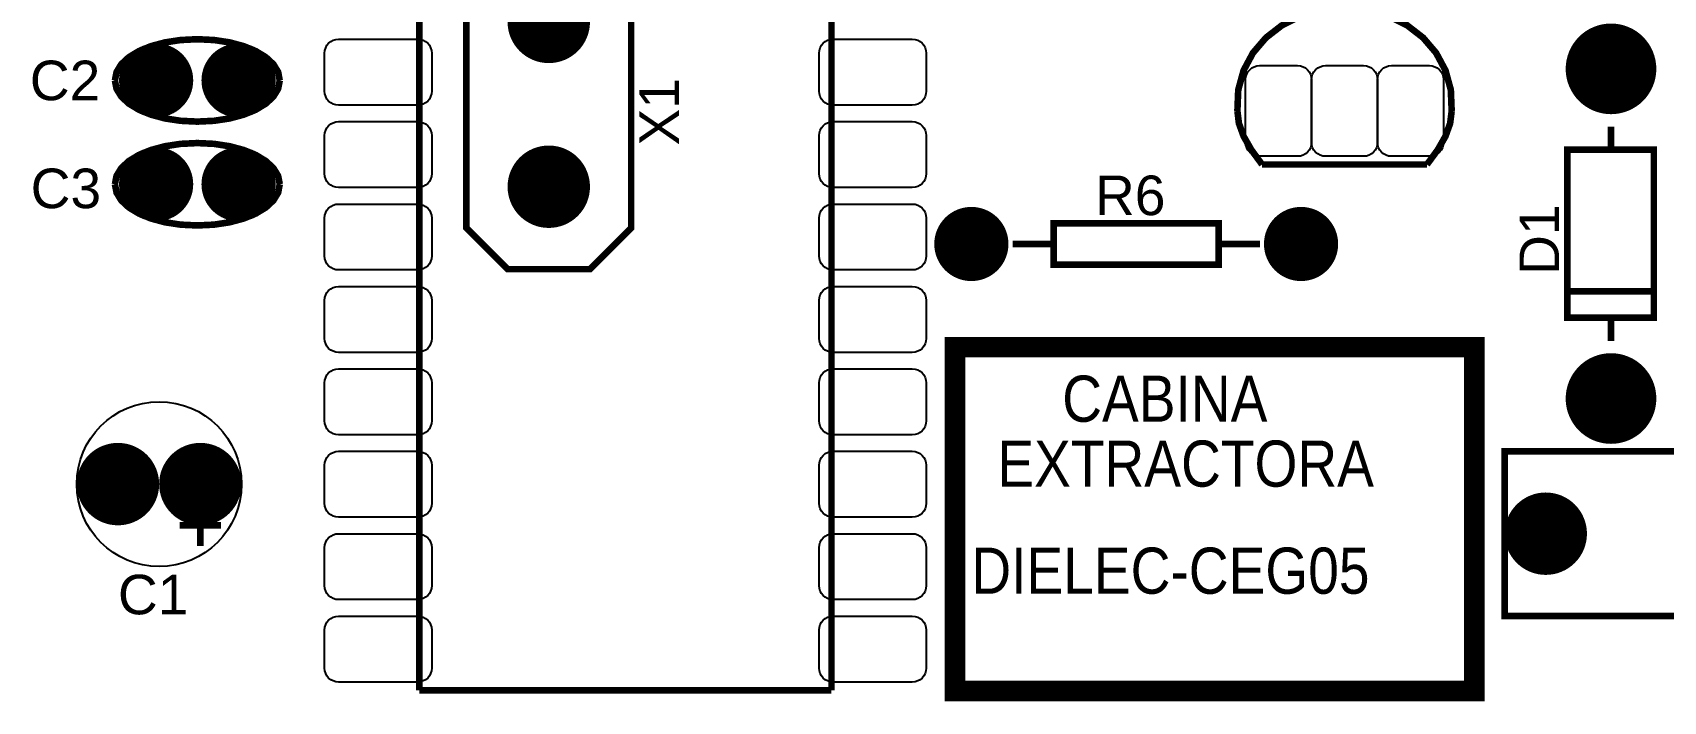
# Model space of a CAD drawing. Header units: inches. Extents: x -2.43 to 2.44, y -2.01 to 2.01.
# Drawn here: x -1.251 to 0.728, y -0.381 to 0.43 of the extents above; entities that cross this region are included whole.
import ezdxf

# ---------------------------------------------------------------- set-up
doc = ezdxf.new("R2010")
doc.units = ezdxf.units.IN
doc.layers.get('0').update_dxf_attribs({"linetype": 'CONTINUOUS'})

# ---------------------------------------------------------------- blocks, each defined once
blk = doc.blocks.new('EPAD')
at = {"const_width": 0.5}
blk.add_lwpolyline([(-0.25, 0, 1), (0.25, 0, 1)], format="xyb", close=True, dxfattribs=at)

msp = doc.modelspace()

# ---------------------------------------------------------------- linework, layer by layer
for points, const_width in [([(-0.781543, 1.632284), (-0.781543, -0.367716)], 0.008), ([(-0.781543, 1.632284), (-0.781543, -0.367716)], 0.008), ([(-0.781543, 1.632284), (-0.781543, -0.367716)], 0.008), ([(-0.281543, 1.632284), (-0.281543, -0.367716)], 0.008), ([(-0.281543, 1.632284), (-0.281543, -0.367716)], 0.008), ([(-0.281543, 1.632284), (-0.281543, -0.367716)], 0.008), ([(-0.524543, 0.493284), (-0.524543, 0.193284), (-0.574543, 0.143284), (-0.674543, 0.143284), (-0.724543, 0.193284), (-0.724543, 0.493284), (-0.674543, 0.543284), (-0.574543, 0.543284), (-0.524543, 0.493284)], 0.008), ([(-0.524543, 0.493284), (-0.524543, 0.193284), (-0.574543, 0.143284), (-0.674543, 0.143284), (-0.724543, 0.193284), (-0.724543, 0.493284), (-0.674543, 0.543284), (-0.574543, 0.543284), (-0.524543, 0.493284)], 0.008), ([(-0.524543, 0.493284), (-0.524543, 0.193284), (-0.574543, 0.143284), (-0.674543, 0.143284), (-0.724543, 0.193284), (-0.724543, 0.493284), (-0.674543, 0.543284), (-0.574543, 0.543284), (-0.524543, 0.493284)], 0.008), ([(0.210913, 0.335221), (0.211949, 0.360779), (0.218438, 0.384415), (0.229826, 0.40567), (0.245562, 0.424088), (0.265091, 0.439209), (0.287862, 0.450577), (0.31332, 0.457734), (0.340913, 0.460221)], 0.008), ([(0.210913, 0.335221), (0.211949, 0.360779), (0.218438, 0.384415), (0.229826, 0.40567), (0.245562, 0.424088), (0.265091, 0.439209), (0.287862, 0.450577), (0.31332, 0.457734), (0.340913, 0.460221)], 0.008), ([(0.210913, 0.335221), (0.211949, 0.360779), (0.218438, 0.384415), (0.229826, 0.40567), (0.245562, 0.424088), (0.265091, 0.439209), (0.287862, 0.450577), (0.31332, 0.457734), (0.340913, 0.460221)], 0.008), ([(0.470913, 0.335221), (0.469878, 0.360779), (0.463389, 0.384415), (0.452, 0.40567), (0.436265, 0.424088), (0.416735, 0.439209), (0.393965, 0.450577), (0.368507, 0.457734), (0.340913, 0.460221)], 0.008), ([(0.470913, 0.335221), (0.469878, 0.360779), (0.463389, 0.384415), (0.452, 0.40567), (0.436265, 0.424088), (0.416735, 0.439209), (0.393965, 0.450577), (0.368507, 0.457734), (0.340913, 0.460221)], 0.008), ([(0.470913, 0.335221), (0.469878, 0.360779), (0.463389, 0.384415), (0.452, 0.40567), (0.436265, 0.424088), (0.416735, 0.439209), (0.393965, 0.450577), (0.368507, 0.457734), (0.340913, 0.460221)], 0.008), ([(-1.150921, 0.372284), (-1.148921, 0.382471), (-1.143171, 0.391909), (-1.134046, 0.400409), (-1.121921, 0.407784), (-1.107171, 0.413846), (-1.090171, 0.418409), (-1.071296, 0.421284), (-1.050921, 0.422284)], 0.008), ([(-1.150921, 0.372284), (-1.148921, 0.382471), (-1.143171, 0.391909), (-1.134046, 0.400409), (-1.121921, 0.407784), (-1.107171, 0.413846), (-1.090171, 0.418409), (-1.071296, 0.421284), (-1.050921, 0.422284)], 0.008), ([(-1.150921, 0.372284), (-1.148921, 0.382471), (-1.143171, 0.391909), (-1.134046, 0.400409), (-1.121921, 0.407784), (-1.107171, 0.413846), (-1.090171, 0.418409), (-1.071296, 0.421284), (-1.050921, 0.422284)], 0.008), ([(-0.950921, 0.372284), (-0.952921, 0.382471), (-0.958671, 0.391909), (-0.967796, 0.400409), (-0.979921, 0.407784), (-0.994671, 0.413846), (-1.011671, 0.418409), (-1.030546, 0.421284), (-1.050921, 0.422284)], 0.008), ([(-0.950921, 0.372284), (-0.952921, 0.382471), (-0.958671, 0.391909), (-0.967796, 0.400409), (-0.979921, 0.407784), (-0.994671, 0.413846), (-1.011671, 0.418409), (-1.030546, 0.421284), (-1.050921, 0.422284)], 0.008), ([(-0.950921, 0.372284), (-0.952921, 0.382471), (-0.958671, 0.391909), (-0.967796, 0.400409), (-0.979921, 0.407784), (-0.994671, 0.413846), (-1.011671, 0.418409), (-1.030546, 0.421284), (-1.050921, 0.422284)], 0.008), ([(-1.150921, 0.372284), (-1.148921, 0.362096), (-1.143171, 0.352659), (-1.134046, 0.344159), (-1.121921, 0.336784), (-1.107171, 0.330721), (-1.090171, 0.326159), (-1.071296, 0.323284), (-1.050921, 0.322284)], 0.008), ([(-1.150921, 0.372284), (-1.148921, 0.362096), (-1.143171, 0.352659), (-1.134046, 0.344159), (-1.121921, 0.336784), (-1.107171, 0.330721), (-1.090171, 0.326159), (-1.071296, 0.323284), (-1.050921, 0.322284)], 0.008), ([(-1.150921, 0.372284), (-1.148921, 0.362096), (-1.143171, 0.352659), (-1.134046, 0.344159), (-1.121921, 0.336784), (-1.107171, 0.330721), (-1.090171, 0.326159), (-1.071296, 0.323284), (-1.050921, 0.322284)], 0.008), ([(-0.950921, 0.372284), (-0.952921, 0.362096), (-0.958671, 0.352659), (-0.967796, 0.344159), (-0.979921, 0.336784), (-0.994671, 0.330721), (-1.011671, 0.326159), (-1.030546, 0.323284), (-1.050921, 0.322284)], 0.008), ([(-0.950921, 0.372284), (-0.952921, 0.362096), (-0.958671, 0.352659), (-0.967796, 0.344159), (-0.979921, 0.336784), (-0.994671, 0.330721), (-1.011671, 0.326159), (-1.030546, 0.323284), (-1.050921, 0.322284)], 0.008), ([(-0.950921, 0.372284), (-0.952921, 0.362096), (-0.958671, 0.352659), (-0.967796, 0.344159), (-0.979921, 0.336784), (-0.994671, 0.330721), (-1.011671, 0.326159), (-1.030546, 0.323284), (-1.050921, 0.322284)], 0.008), ([(0.210913, 0.335221), (0.212788, 0.320143), (0.218413, 0.304596), (0.227788, 0.288111), (0.240913, 0.270221)], 0.008), ([(0.210913, 0.335221), (0.212788, 0.320143), (0.218413, 0.304596), (0.227788, 0.288111), (0.240913, 0.270221)], 0.008), ([(0.210913, 0.335221), (0.212788, 0.320143), (0.218413, 0.304596), (0.227788, 0.288111), (0.240913, 0.270221)], 0.008), ([(0.470913, 0.335221), (0.469039, 0.320143), (0.463413, 0.304596), (0.454039, 0.288111), (0.440913, 0.270221)], 0.008), ([(0.470913, 0.335221), (0.469039, 0.320143), (0.463413, 0.304596), (0.454039, 0.288111), (0.440913, 0.270221)], 0.008), ([(0.470913, 0.335221), (0.469039, 0.320143), (0.463413, 0.304596), (0.454039, 0.288111), (0.440913, 0.270221)], 0.008), ([(0.664205, 0.2883), (0.664205, 0.3163)], 0.008), ([(0.664205, 0.2883), (0.664205, 0.3163)], 0.008), ([(0.664205, 0.2883), (0.664205, 0.3163)], 0.008), ([(-1.150921, 0.246284), (-1.148921, 0.256471), (-1.143171, 0.265909), (-1.134046, 0.274409), (-1.121921, 0.281784), (-1.107171, 0.287846), (-1.090171, 0.292409), (-1.071296, 0.295284), (-1.050921, 0.296284)], 0.008), ([(-1.150921, 0.246284), (-1.148921, 0.256471), (-1.143171, 0.265909), (-1.134046, 0.274409), (-1.121921, 0.281784), (-1.107171, 0.287846), (-1.090171, 0.292409), (-1.071296, 0.295284), (-1.050921, 0.296284)], 0.008), ([(-1.150921, 0.246284), (-1.148921, 0.256471), (-1.143171, 0.265909), (-1.134046, 0.274409), (-1.121921, 0.281784), (-1.107171, 0.287846), (-1.090171, 0.292409), (-1.071296, 0.295284), (-1.050921, 0.296284)], 0.008), ([(-0.950921, 0.246284), (-0.952921, 0.256471), (-0.958671, 0.265909), (-0.967796, 0.274409), (-0.979921, 0.281784), (-0.994671, 0.287846), (-1.011671, 0.292409), (-1.030546, 0.295284), (-1.050921, 0.296284)], 0.008), ([(-0.950921, 0.246284), (-0.952921, 0.256471), (-0.958671, 0.265909), (-0.967796, 0.274409), (-0.979921, 0.281784), (-0.994671, 0.287846), (-1.011671, 0.292409), (-1.030546, 0.295284), (-1.050921, 0.296284)], 0.008), ([(-0.950921, 0.246284), (-0.952921, 0.256471), (-0.958671, 0.265909), (-0.967796, 0.274409), (-0.979921, 0.281784), (-0.994671, 0.287846), (-1.011671, 0.292409), (-1.030546, 0.295284), (-1.050921, 0.296284)], 0.008), ([(0.611205, 0.0843), (0.716205, 0.0843), (0.716205, 0.2883), (0.611205, 0.2883), (0.611205, 0.0843)], 0.008), ([(0.611205, 0.0843), (0.716205, 0.0843), (0.716205, 0.2883), (0.611205, 0.2883), (0.611205, 0.0843)], 0.008), ([(0.611205, 0.0843), (0.716205, 0.0843), (0.716205, 0.2883), (0.611205, 0.2883), (0.611205, 0.0843)], 0.008), ([(0.240913, 0.270221), (0.440913, 0.270221)], 0.008), ([(0.240913, 0.270221), (0.440913, 0.270221)], 0.008), ([(0.240913, 0.270221), (0.440913, 0.270221)], 0.008), ([(-1.150921, 0.246284), (-1.148921, 0.236096), (-1.143171, 0.226659), (-1.134046, 0.218159), (-1.121921, 0.210784), (-1.107171, 0.204721), (-1.090171, 0.200159), (-1.071296, 0.197284), (-1.050921, 0.196284)], 0.008), ([(-1.150921, 0.246284), (-1.148921, 0.236096), (-1.143171, 0.226659), (-1.134046, 0.218159), (-1.121921, 0.210784), (-1.107171, 0.204721), (-1.090171, 0.200159), (-1.071296, 0.197284), (-1.050921, 0.196284)], 0.008), ([(-1.150921, 0.246284), (-1.148921, 0.236096), (-1.143171, 0.226659), (-1.134046, 0.218159), (-1.121921, 0.210784), (-1.107171, 0.204721), (-1.090171, 0.200159), (-1.071296, 0.197284), (-1.050921, 0.196284)], 0.008), ([(-0.950921, 0.246284), (-0.952921, 0.236096), (-0.958671, 0.226659), (-0.967796, 0.218159), (-0.979921, 0.210784), (-0.994671, 0.204721), (-1.011671, 0.200159), (-1.030546, 0.197284), (-1.050921, 0.196284)], 0.008), ([(-0.950921, 0.246284), (-0.952921, 0.236096), (-0.958671, 0.226659), (-0.967796, 0.218159), (-0.979921, 0.210784), (-0.994671, 0.204721), (-1.011671, 0.200159), (-1.030546, 0.197284), (-1.050921, 0.196284)], 0.008), ([(-0.950921, 0.246284), (-0.952921, 0.236096), (-0.958671, 0.226659), (-0.967796, 0.218159), (-0.979921, 0.210784), (-0.994671, 0.204721), (-1.011671, 0.200159), (-1.030546, 0.197284), (-1.050921, 0.196284)], 0.008), ([(-0.011843, 0.148804), (0.188157, 0.148804), (0.188157, 0.198804), (-0.011843, 0.198804), (-0.011843, 0.148804)], 0.008), ([(-0.011843, 0.148804), (0.188157, 0.148804), (0.188157, 0.198804), (-0.011843, 0.198804), (-0.011843, 0.148804)], 0.008), ([(-0.011843, 0.148804), (0.188157, 0.148804), (0.188157, 0.198804), (-0.011843, 0.198804), (-0.011843, 0.148804)], 0.008), ([(-0.061843, 0.173804), (-0.011843, 0.173804)], 0.008), ([(-0.061843, 0.173804), (-0.011843, 0.173804)], 0.008), ([(-0.061843, 0.173804), (-0.011843, 0.173804)], 0.008), ([(0.188157, 0.173804), (0.238157, 0.173804)], 0.008), ([(0.188157, 0.173804), (0.238157, 0.173804)], 0.008), ([(0.188157, 0.173804), (0.238157, 0.173804)], 0.008), ([(0.612205, 0.1163), (0.715205, 0.1163)], 0.008), ([(0.612205, 0.1163), (0.715205, 0.1163)], 0.008), ([(0.612205, 0.1163), (0.715205, 0.1163)], 0.008), ([(0.664205, 0.0563), (0.664205, 0.0843)], 0.008), ([(0.664205, 0.0563), (0.664205, 0.0843)], 0.008), ([(0.664205, 0.0563), (0.664205, 0.0843)], 0.008), ([(-0.131528, -0.368677), (0.498394, -0.368677), (0.498394, 0.048646), (-0.131528, 0.048646), (-0.131528, -0.368677)], 0.025), ([(-0.131528, -0.368677), (0.498394, -0.368677), (0.498394, 0.048646), (-0.131528, 0.048646), (-0.131528, -0.368677)], 0.025), ([(-0.131528, -0.368677), (0.498394, -0.368677), (0.498394, 0.048646), (-0.131528, 0.048646), (-0.131528, -0.368677)], 0.025), ([(0.535047, -0.2777), (1.235047, -0.2777), (1.235047, -0.0777), (0.535047, -0.0777), (0.535047, -0.2777)], 0.008), ([(0.535047, -0.2777), (1.235047, -0.2777), (1.235047, -0.0777), (0.535047, -0.0777), (0.535047, -0.2777)], 0.008), ([(0.535047, -0.2777), (1.235047, -0.2777), (1.235047, -0.0777), (0.535047, -0.0777), (0.535047, -0.2777)], 0.008), ([(-1.047276, -0.192535), (-1.047276, -0.142535)], 0.008), ([(-1.047276, -0.192535), (-1.047276, -0.142535)], 0.008), ([(-1.047276, -0.192535), (-1.047276, -0.142535)], 0.008), ([(-1.022276, -0.167535), (-1.072276, -0.167535)], 0.008), ([(-1.022276, -0.167535), (-1.072276, -0.167535)], 0.008), ([(-1.022276, -0.167535), (-1.072276, -0.167535)], 0.008), ([(-0.281543, -0.367716), (-0.781543, -0.367716)], 0.008), ([(-0.281543, -0.367716), (-0.781543, -0.367716)], 0.008), ([(-0.281543, -0.367716), (-0.781543, -0.367716)], 0.008)]:
    msp.add_lwpolyline(points, dxfattribs=dict(const_width=const_width))
for points in [[(-0.766543, 0.405284), (-0.766543, 0.359284), (-0.766881, 0.355808), (-0.767855, 0.352594), (-0.769401, 0.349703), (-0.771457, 0.347198), (-0.773962, 0.345141), (-0.776853, 0.343595), (-0.780067, 0.342622), (-0.783543, 0.342284), (-0.879543, 0.342284), (-0.883019, 0.342622), (-0.886233, 0.343595), (-0.889124, 0.345141), (-0.891629, 0.347198), (-0.893686, 0.349703), (-0.895232, 0.352594), (-0.896205, 0.355808), (-0.896543, 0.359284), (-0.896543, 0.405284), (-0.896205, 0.40876), (-0.895232, 0.411974), (-0.893686, 0.414865), (-0.891629, 0.41737), (-0.889124, 0.419426), (-0.886233, 0.420972), (-0.883019, 0.421946), (-0.879543, 0.422284), (-0.783543, 0.422284), (-0.780067, 0.421946), (-0.776853, 0.420972), (-0.773962, 0.419426), (-0.771457, 0.41737), (-0.769401, 0.414865), (-0.767855, 0.411974), (-0.766881, 0.40876), (-0.766543, 0.405284)], [(-0.296543, 0.359284), (-0.296543, 0.405284), (-0.296205, 0.40876), (-0.295232, 0.411974), (-0.293686, 0.414865), (-0.291629, 0.41737), (-0.289124, 0.419426), (-0.286233, 0.420972), (-0.283019, 0.421946), (-0.279543, 0.422284), (-0.183543, 0.422284), (-0.180067, 0.421946), (-0.176853, 0.420972), (-0.173962, 0.419426), (-0.171457, 0.41737), (-0.169401, 0.414865), (-0.167855, 0.411974), (-0.166881, 0.40876), (-0.166543, 0.405284), (-0.166543, 0.359284), (-0.166881, 0.355808), (-0.167855, 0.352594), (-0.169401, 0.349703), (-0.171457, 0.347198), (-0.173962, 0.345141), (-0.176853, 0.343595), (-0.180067, 0.342622), (-0.183543, 0.342284), (-0.279543, 0.342284), (-0.283019, 0.342622), (-0.286233, 0.343595), (-0.289124, 0.345141), (-0.291629, 0.347198), (-0.293686, 0.349703), (-0.295232, 0.352594), (-0.296205, 0.355808), (-0.296543, 0.359284)], [(0.237913, 0.390221), (0.283913, 0.390221), (0.287389, 0.389883), (0.290604, 0.388909), (0.293494, 0.387363), (0.295999, 0.385307), (0.298056, 0.382802), (0.299602, 0.379911), (0.300575, 0.376697), (0.300913, 0.373221), (0.300913, 0.297221), (0.300575, 0.293745), (0.299602, 0.290531), (0.298056, 0.28764), (0.295999, 0.285135), (0.293494, 0.283078), (0.290604, 0.281532), (0.287389, 0.280559), (0.283913, 0.280221), (0.237913, 0.280221), (0.234437, 0.280559), (0.231223, 0.281532), (0.228332, 0.283078), (0.225828, 0.285135), (0.223771, 0.28764), (0.222225, 0.290531), (0.221252, 0.293745), (0.220913, 0.297221), (0.220913, 0.373221), (0.221252, 0.376697), (0.222225, 0.379911), (0.223771, 0.382802), (0.225828, 0.385307), (0.228332, 0.387363), (0.231223, 0.388909), (0.234437, 0.389883), (0.237913, 0.390221)], [(0.317913, 0.390221), (0.363913, 0.390221), (0.367389, 0.389883), (0.370604, 0.388909), (0.373494, 0.387363), (0.375999, 0.385307), (0.378056, 0.382802), (0.379602, 0.379911), (0.380575, 0.376697), (0.380913, 0.373221), (0.380913, 0.297221), (0.380575, 0.293745), (0.379602, 0.290531), (0.378056, 0.28764), (0.375999, 0.285135), (0.373494, 0.283078), (0.370604, 0.281532), (0.367389, 0.280559), (0.363913, 0.280221), (0.317913, 0.280221), (0.314437, 0.280559), (0.311223, 0.281532), (0.308332, 0.283078), (0.305828, 0.285135), (0.303771, 0.28764), (0.302225, 0.290531), (0.301252, 0.293745), (0.300913, 0.297221), (0.300913, 0.373221), (0.301252, 0.376697), (0.302225, 0.379911), (0.303771, 0.382802), (0.305828, 0.385307), (0.308332, 0.387363), (0.311223, 0.388909), (0.314437, 0.389883), (0.317913, 0.390221)], [(0.397913, 0.390221), (0.443913, 0.390221), (0.447389, 0.389883), (0.450604, 0.388909), (0.453494, 0.387363), (0.455999, 0.385307), (0.458056, 0.382802), (0.459602, 0.379911), (0.460575, 0.376697), (0.460913, 0.373221), (0.460913, 0.297221), (0.460575, 0.293745), (0.459602, 0.290531), (0.458056, 0.28764), (0.455999, 0.285135), (0.453494, 0.283078), (0.450604, 0.281532), (0.447389, 0.280559), (0.443913, 0.280221), (0.397913, 0.280221), (0.394437, 0.280559), (0.391223, 0.281532), (0.388332, 0.283078), (0.385828, 0.285135), (0.383771, 0.28764), (0.382225, 0.290531), (0.381252, 0.293745), (0.380913, 0.297221), (0.380913, 0.373221), (0.381252, 0.376697), (0.382225, 0.379911), (0.383771, 0.382802), (0.385828, 0.385307), (0.388332, 0.387363), (0.391223, 0.388909), (0.394437, 0.389883), (0.397913, 0.390221)], [(-0.766543, 0.305284), (-0.766543, 0.259284), (-0.766881, 0.255808), (-0.767855, 0.252594), (-0.769401, 0.249703), (-0.771457, 0.247198), (-0.773962, 0.245141), (-0.776853, 0.243595), (-0.780067, 0.242622), (-0.783543, 0.242284), (-0.879543, 0.242284), (-0.883019, 0.242622), (-0.886233, 0.243595), (-0.889124, 0.245141), (-0.891629, 0.247198), (-0.893686, 0.249703), (-0.895232, 0.252594), (-0.896205, 0.255808), (-0.896543, 0.259284), (-0.896543, 0.305284), (-0.896205, 0.30876), (-0.895232, 0.311974), (-0.893686, 0.314865), (-0.891629, 0.31737), (-0.889124, 0.319426), (-0.886233, 0.320972), (-0.883019, 0.321946), (-0.879543, 0.322284), (-0.783543, 0.322284), (-0.780067, 0.321946), (-0.776853, 0.320972), (-0.773962, 0.319426), (-0.771457, 0.31737), (-0.769401, 0.314865), (-0.767855, 0.311974), (-0.766881, 0.30876), (-0.766543, 0.305284)], [(-0.296543, 0.259284), (-0.296543, 0.305284), (-0.296205, 0.30876), (-0.295232, 0.311974), (-0.293686, 0.314865), (-0.291629, 0.31737), (-0.289124, 0.319426), (-0.286233, 0.320972), (-0.283019, 0.321946), (-0.279543, 0.322284), (-0.183543, 0.322284), (-0.180067, 0.321946), (-0.176853, 0.320972), (-0.173962, 0.319426), (-0.171457, 0.31737), (-0.169401, 0.314865), (-0.167855, 0.311974), (-0.166881, 0.30876), (-0.166543, 0.305284), (-0.166543, 0.259284), (-0.166881, 0.255808), (-0.167855, 0.252594), (-0.169401, 0.249703), (-0.171457, 0.247198), (-0.173962, 0.245141), (-0.176853, 0.243595), (-0.180067, 0.242622), (-0.183543, 0.242284), (-0.279543, 0.242284), (-0.283019, 0.242622), (-0.286233, 0.243595), (-0.289124, 0.245141), (-0.291629, 0.247198), (-0.293686, 0.249703), (-0.295232, 0.252594), (-0.296205, 0.255808), (-0.296543, 0.259284)], [(-0.766543, 0.205284), (-0.766543, 0.159284), (-0.766881, 0.155808), (-0.767855, 0.152594), (-0.769401, 0.149703), (-0.771457, 0.147198), (-0.773962, 0.145141), (-0.776853, 0.143595), (-0.780067, 0.142622), (-0.783543, 0.142284), (-0.879543, 0.142284), (-0.883019, 0.142622), (-0.886233, 0.143595), (-0.889124, 0.145141), (-0.891629, 0.147198), (-0.893686, 0.149703), (-0.895232, 0.152594), (-0.896205, 0.155808), (-0.896543, 0.159284), (-0.896543, 0.205284), (-0.896205, 0.20876), (-0.895232, 0.211974), (-0.893686, 0.214865), (-0.891629, 0.21737), (-0.889124, 0.219426), (-0.886233, 0.220972), (-0.883019, 0.221946), (-0.879543, 0.222284), (-0.783543, 0.222284), (-0.780067, 0.221946), (-0.776853, 0.220972), (-0.773962, 0.219426), (-0.771457, 0.21737), (-0.769401, 0.214865), (-0.767855, 0.211974), (-0.766881, 0.20876), (-0.766543, 0.205284)], [(-0.296543, 0.159284), (-0.296543, 0.205284), (-0.296205, 0.20876), (-0.295232, 0.211974), (-0.293686, 0.214865), (-0.291629, 0.21737), (-0.289124, 0.219426), (-0.286233, 0.220972), (-0.283019, 0.221946), (-0.279543, 0.222284), (-0.183543, 0.222284), (-0.180067, 0.221946), (-0.176853, 0.220972), (-0.173962, 0.219426), (-0.171457, 0.21737), (-0.169401, 0.214865), (-0.167855, 0.211974), (-0.166881, 0.20876), (-0.166543, 0.205284), (-0.166543, 0.159284), (-0.166881, 0.155808), (-0.167855, 0.152594), (-0.169401, 0.149703), (-0.171457, 0.147198), (-0.173962, 0.145141), (-0.176853, 0.143595), (-0.180067, 0.142622), (-0.183543, 0.142284), (-0.279543, 0.142284), (-0.283019, 0.142622), (-0.286233, 0.143595), (-0.289124, 0.145141), (-0.291629, 0.147198), (-0.293686, 0.149703), (-0.295232, 0.152594), (-0.296205, 0.155808), (-0.296543, 0.159284)], [(-0.766543, 0.105284), (-0.766543, 0.059284), (-0.766881, 0.055808), (-0.767855, 0.052594), (-0.769401, 0.049703), (-0.771457, 0.047198), (-0.773962, 0.045141), (-0.776853, 0.043595), (-0.780067, 0.042622), (-0.783543, 0.042284), (-0.879543, 0.042284), (-0.883019, 0.042622), (-0.886233, 0.043595), (-0.889124, 0.045141), (-0.891629, 0.047198), (-0.893686, 0.049703), (-0.895232, 0.052594), (-0.896205, 0.055808), (-0.896543, 0.059284), (-0.896543, 0.105284), (-0.896205, 0.10876), (-0.895232, 0.111974), (-0.893686, 0.114865), (-0.891629, 0.11737), (-0.889124, 0.119426), (-0.886233, 0.120972), (-0.883019, 0.121946), (-0.879543, 0.122284), (-0.783543, 0.122284), (-0.780067, 0.121946), (-0.776853, 0.120972), (-0.773962, 0.119426), (-0.771457, 0.11737), (-0.769401, 0.114865), (-0.767855, 0.111974), (-0.766881, 0.10876), (-0.766543, 0.105284)], [(-0.296543, 0.059284), (-0.296543, 0.105284), (-0.296205, 0.10876), (-0.295232, 0.111974), (-0.293686, 0.114865), (-0.291629, 0.11737), (-0.289124, 0.119426), (-0.286233, 0.120972), (-0.283019, 0.121946), (-0.279543, 0.122284), (-0.183543, 0.122284), (-0.180067, 0.121946), (-0.176853, 0.120972), (-0.173962, 0.119426), (-0.171457, 0.11737), (-0.169401, 0.114865), (-0.167855, 0.111974), (-0.166881, 0.10876), (-0.166543, 0.105284), (-0.166543, 0.059284), (-0.166881, 0.055808), (-0.167855, 0.052594), (-0.169401, 0.049703), (-0.171457, 0.047198), (-0.173962, 0.045141), (-0.176853, 0.043595), (-0.180067, 0.042622), (-0.183543, 0.042284), (-0.279543, 0.042284), (-0.283019, 0.042622), (-0.286233, 0.043595), (-0.289124, 0.045141), (-0.291629, 0.047198), (-0.293686, 0.049703), (-0.295232, 0.052594), (-0.296205, 0.055808), (-0.296543, 0.059284)], [(-0.766543, 0.005284), (-0.766543, -0.040716), (-0.766881, -0.044192), (-0.767855, -0.047406), (-0.769401, -0.050297), (-0.771457, -0.052802), (-0.773962, -0.054859), (-0.776853, -0.056405), (-0.780067, -0.057378), (-0.783543, -0.057716), (-0.879543, -0.057716), (-0.883019, -0.057378), (-0.886233, -0.056405), (-0.889124, -0.054859), (-0.891629, -0.052802), (-0.893686, -0.050297), (-0.895232, -0.047406), (-0.896205, -0.044192), (-0.896543, -0.040716), (-0.896543, 0.005284), (-0.896205, 0.00876), (-0.895232, 0.011974), (-0.893686, 0.014865), (-0.891629, 0.01737), (-0.889124, 0.019426), (-0.886233, 0.020972), (-0.883019, 0.021946), (-0.879543, 0.022284), (-0.783543, 0.022284), (-0.780067, 0.021946), (-0.776853, 0.020972), (-0.773962, 0.019426), (-0.771457, 0.01737), (-0.769401, 0.014865), (-0.767855, 0.011974), (-0.766881, 0.00876), (-0.766543, 0.005284)], [(-0.296543, -0.040716), (-0.296543, 0.005284), (-0.296205, 0.00876), (-0.295232, 0.011974), (-0.293686, 0.014865), (-0.291629, 0.01737), (-0.289124, 0.019426), (-0.286233, 0.020972), (-0.283019, 0.021946), (-0.279543, 0.022284), (-0.183543, 0.022284), (-0.180067, 0.021946), (-0.176853, 0.020972), (-0.173962, 0.019426), (-0.171457, 0.01737), (-0.169401, 0.014865), (-0.167855, 0.011974), (-0.166881, 0.00876), (-0.166543, 0.005284), (-0.166543, -0.040716), (-0.166881, -0.044192), (-0.167855, -0.047406), (-0.169401, -0.050297), (-0.171457, -0.052802), (-0.173962, -0.054859), (-0.176853, -0.056405), (-0.180067, -0.057378), (-0.183543, -0.057716), (-0.279543, -0.057716), (-0.283019, -0.057378), (-0.286233, -0.056405), (-0.289124, -0.054859), (-0.291629, -0.052802), (-0.293686, -0.050297), (-0.295232, -0.047406), (-0.296205, -0.044192), (-0.296543, -0.040716)], [(-0.766543, -0.094716), (-0.766543, -0.140716), (-0.766881, -0.144192), (-0.767855, -0.147406), (-0.769401, -0.150297), (-0.771457, -0.152802), (-0.773962, -0.154859), (-0.776853, -0.156405), (-0.780067, -0.157378), (-0.783543, -0.157716), (-0.879543, -0.157716), (-0.883019, -0.157378), (-0.886233, -0.156405), (-0.889124, -0.154859), (-0.891629, -0.152802), (-0.893686, -0.150297), (-0.895232, -0.147406), (-0.896205, -0.144192), (-0.896543, -0.140716), (-0.896543, -0.094716), (-0.896205, -0.09124), (-0.895232, -0.088026), (-0.893686, -0.085135), (-0.891629, -0.08263), (-0.889124, -0.080574), (-0.886233, -0.079028), (-0.883019, -0.078054), (-0.879543, -0.077716), (-0.783543, -0.077716), (-0.780067, -0.078054), (-0.776853, -0.079028), (-0.773962, -0.080574), (-0.771457, -0.08263), (-0.769401, -0.085135), (-0.767855, -0.088026), (-0.766881, -0.09124), (-0.766543, -0.094716)], [(-0.296543, -0.140716), (-0.296543, -0.094716), (-0.296205, -0.09124), (-0.295232, -0.088026), (-0.293686, -0.085135), (-0.291629, -0.08263), (-0.289124, -0.080574), (-0.286233, -0.079028), (-0.283019, -0.078054), (-0.279543, -0.077716), (-0.183543, -0.077716), (-0.180067, -0.078054), (-0.176853, -0.079028), (-0.173962, -0.080574), (-0.171457, -0.08263), (-0.169401, -0.085135), (-0.167855, -0.088026), (-0.166881, -0.09124), (-0.166543, -0.094716), (-0.166543, -0.140716), (-0.166881, -0.144192), (-0.167855, -0.147406), (-0.169401, -0.150297), (-0.171457, -0.152802), (-0.173962, -0.154859), (-0.176853, -0.156405), (-0.180067, -0.157378), (-0.183543, -0.157716), (-0.279543, -0.157716), (-0.283019, -0.157378), (-0.286233, -0.156405), (-0.289124, -0.154859), (-0.291629, -0.152802), (-0.293686, -0.150297), (-0.295232, -0.147406), (-0.296205, -0.144192), (-0.296543, -0.140716)], [(-0.766543, -0.194716), (-0.766543, -0.240716), (-0.766881, -0.244192), (-0.767855, -0.247406), (-0.769401, -0.250297), (-0.771457, -0.252802), (-0.773962, -0.254859), (-0.776853, -0.256405), (-0.780067, -0.257378), (-0.783543, -0.257716), (-0.879543, -0.257716), (-0.883019, -0.257378), (-0.886233, -0.256405), (-0.889124, -0.254859), (-0.891629, -0.252802), (-0.893686, -0.250297), (-0.895232, -0.247406), (-0.896205, -0.244192), (-0.896543, -0.240716), (-0.896543, -0.194716), (-0.896205, -0.19124), (-0.895232, -0.188026), (-0.893686, -0.185135), (-0.891629, -0.18263), (-0.889124, -0.180574), (-0.886233, -0.179028), (-0.883019, -0.178054), (-0.879543, -0.177716), (-0.783543, -0.177716), (-0.780067, -0.178054), (-0.776853, -0.179028), (-0.773962, -0.180574), (-0.771457, -0.18263), (-0.769401, -0.185135), (-0.767855, -0.188026), (-0.766881, -0.19124), (-0.766543, -0.194716)], [(-0.296543, -0.240716), (-0.296543, -0.194716), (-0.296205, -0.19124), (-0.295232, -0.188026), (-0.293686, -0.185135), (-0.291629, -0.18263), (-0.289124, -0.180574), (-0.286233, -0.179028), (-0.283019, -0.178054), (-0.279543, -0.177716), (-0.183543, -0.177716), (-0.180067, -0.178054), (-0.176853, -0.179028), (-0.173962, -0.180574), (-0.171457, -0.18263), (-0.169401, -0.185135), (-0.167855, -0.188026), (-0.166881, -0.19124), (-0.166543, -0.194716), (-0.166543, -0.240716), (-0.166881, -0.244192), (-0.167855, -0.247406), (-0.169401, -0.250297), (-0.171457, -0.252802), (-0.173962, -0.254859), (-0.176853, -0.256405), (-0.180067, -0.257378), (-0.183543, -0.257716), (-0.279543, -0.257716), (-0.283019, -0.257378), (-0.286233, -0.256405), (-0.289124, -0.254859), (-0.291629, -0.252802), (-0.293686, -0.250297), (-0.295232, -0.247406), (-0.296205, -0.244192), (-0.296543, -0.240716)], [(-0.766543, -0.294716), (-0.766543, -0.340716), (-0.766881, -0.344192), (-0.767855, -0.347406), (-0.769401, -0.350297), (-0.771457, -0.352802), (-0.773962, -0.354859), (-0.776853, -0.356405), (-0.780067, -0.357378), (-0.783543, -0.357716), (-0.879543, -0.357716), (-0.883019, -0.357378), (-0.886233, -0.356405), (-0.889124, -0.354859), (-0.891629, -0.352802), (-0.893686, -0.350297), (-0.895232, -0.347406), (-0.896205, -0.344192), (-0.896543, -0.340716), (-0.896543, -0.294716), (-0.896205, -0.29124), (-0.895232, -0.288026), (-0.893686, -0.285135), (-0.891629, -0.28263), (-0.889124, -0.280574), (-0.886233, -0.279028), (-0.883019, -0.278054), (-0.879543, -0.277716), (-0.783543, -0.277716), (-0.780067, -0.278054), (-0.776853, -0.279028), (-0.773962, -0.280574), (-0.771457, -0.28263), (-0.769401, -0.285135), (-0.767855, -0.288026), (-0.766881, -0.29124), (-0.766543, -0.294716)], [(-0.296543, -0.340716), (-0.296543, -0.294716), (-0.296205, -0.29124), (-0.295232, -0.288026), (-0.293686, -0.285135), (-0.291629, -0.28263), (-0.289124, -0.280574), (-0.286233, -0.279028), (-0.283019, -0.278054), (-0.279543, -0.277716), (-0.183543, -0.277716), (-0.180067, -0.278054), (-0.176853, -0.279028), (-0.173962, -0.280574), (-0.171457, -0.28263), (-0.169401, -0.285135), (-0.167855, -0.288026), (-0.166881, -0.29124), (-0.166543, -0.294716), (-0.166543, -0.340716), (-0.166881, -0.344192), (-0.167855, -0.347406), (-0.169401, -0.350297), (-0.171457, -0.352802), (-0.173962, -0.354859), (-0.176853, -0.356405), (-0.180067, -0.357378), (-0.183543, -0.357716), (-0.279543, -0.357716), (-0.283019, -0.357378), (-0.286233, -0.356405), (-0.289124, -0.354859), (-0.291629, -0.352802), (-0.293686, -0.350297), (-0.295232, -0.347406), (-0.296205, -0.344192), (-0.296543, -0.340716)]]:
    msp.add_lwpolyline(points, close=True)
msp.add_circle((-1.097276, -0.117535), 0.1)
msp.add_circle((-1.097276, -0.117535), 0.1)
msp.add_circle((-1.097276, -0.117535), 0.1)

# ---------------------------------------------------------------- block references
for p, xscale, yscale in [((-0.624543, 0.443284), 0.1, 0.1), ((0.664205, 0.3863), 0.11, 0.11), ((-1.100921, 0.372284), 0.09, 0.09), ((-1.000921, 0.372284), 0.09, 0.09), ((-1.100921, 0.246284), 0.09, 0.09), ((-1.000921, 0.246284), 0.09, 0.09), ((-0.624543, 0.243284), 0.1, 0.1), ((-0.111843, 0.173804), 0.09, 0.09), ((0.288157, 0.173804), 0.09, 0.09), ((0.664205, -0.0137), 0.11, 0.11), ((-1.147276, -0.117535), 0.1, 0.1), ((-1.047276, -0.117535), 0.1, 0.1), ((0.585047, -0.1777), 0.1, 0.1)]:
    msp.add_blockref('EPAD', p, dxfattribs=dict(xscale=xscale, yscale=yscale))

# ---------------------------------------------------------------- texts
for s, height, width, p in [('C2', 0.048, 1.041667, (-1.254173, 0.348284)), ('C2', 0.048, 1.041667, (-1.254173, 0.348284)), ('C2', 0.048, 1.041667, (-1.254173, 0.348284)), ('C3', 0.048, 1.041667, (-1.253173, 0.217284)), ('C3', 0.048, 1.041667, (-1.253173, 0.217284)), ('C3', 0.048, 1.041667, (-1.253173, 0.217284)), ('R6', 0.048, 1.041667, (0.038157, 0.208804)), ('R6', 0.048, 1.041667, (0.038157, 0.208804)), ('R6', 0.048, 1.041667, (0.038157, 0.208804)), ('CABINA', 0.056, 0.892857, (-0.001606, -0.041913)), ('CABINA', 0.056, 0.892857, (-0.001606, -0.041913)), ('CABINA', 0.056, 0.892857, (-0.001606, -0.041913)), ('EXTRACTORA', 0.056, 0.892857, (-0.080346, -0.120654)), ('EXTRACTORA', 0.056, 0.892857, (-0.080346, -0.120654)), ('EXTRACTORA', 0.056, 0.892857, (-0.080346, -0.120654)), ('DIELEC-CEG05', 0.056, 0.892857, (-0.111843, -0.250575)), ('DIELEC-CEG05', 0.056, 0.892857, (-0.111843, -0.250575)), ('DIELEC-CEG05', 0.056, 0.892857, (-0.111843, -0.250575)), ('C1', 0.048, 1.041667, (-1.147276, -0.275535)), ('C1', 0.048, 1.041667, (-1.147276, -0.275535)), ('C1', 0.048, 1.041667, (-1.147276, -0.275535))]:
    msp.add_text(s, height=height, dxfattribs=dict(width=width)).set_placement(p)
at = {"width": 1.041667}
for s, p in [('X1', (-0.466543, 0.293284)), ('X1', (-0.466543, 0.293284)), ('X1', (-0.466543, 0.293284)), ('D1', (0.601205, 0.1363)), ('D1', (0.601205, 0.1363)), ('D1', (0.601205, 0.1363))]:
    msp.add_text(s, height=0.048, rotation=90, dxfattribs=at).set_placement(p)

doc.saveas('drawing.dxf')
